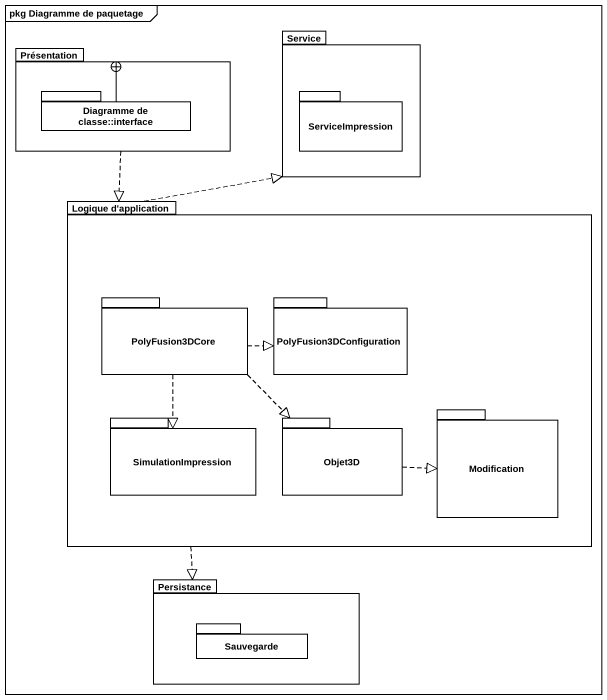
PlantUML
@startuml
mainframe pkg Diagramme de paquetage
package Présentation {
  package "Diagramme de classe::interface" as Diagramme_de_classe {
  }
}
package Service {
  package ServiceImpression {
  }
}
package "Logique d'application" as Logique_d_application {
  package PolyFusion3DCore {
  }
  package PolyFusion3DConfiguration {
  }
  package SimulationImpression {
  }
  package Objet3D {
  }
  package Modification {
  }
}
package Persistance {
  package Sauvegarde {
  }
}
Présentation ..|> Logique_d_application
Diagramme_de_classe -up-+ Présentation
Logique_d_application .up.|> Service
Logique_d_application ..|> Persistance
PolyFusion3DCore .right.|> PolyFusion3DConfiguration
PolyFusion3DCore ..|> SimulationImpression
PolyFusion3DCore ..|> Objet3D
Objet3D .right.|> Modification
@enduml
